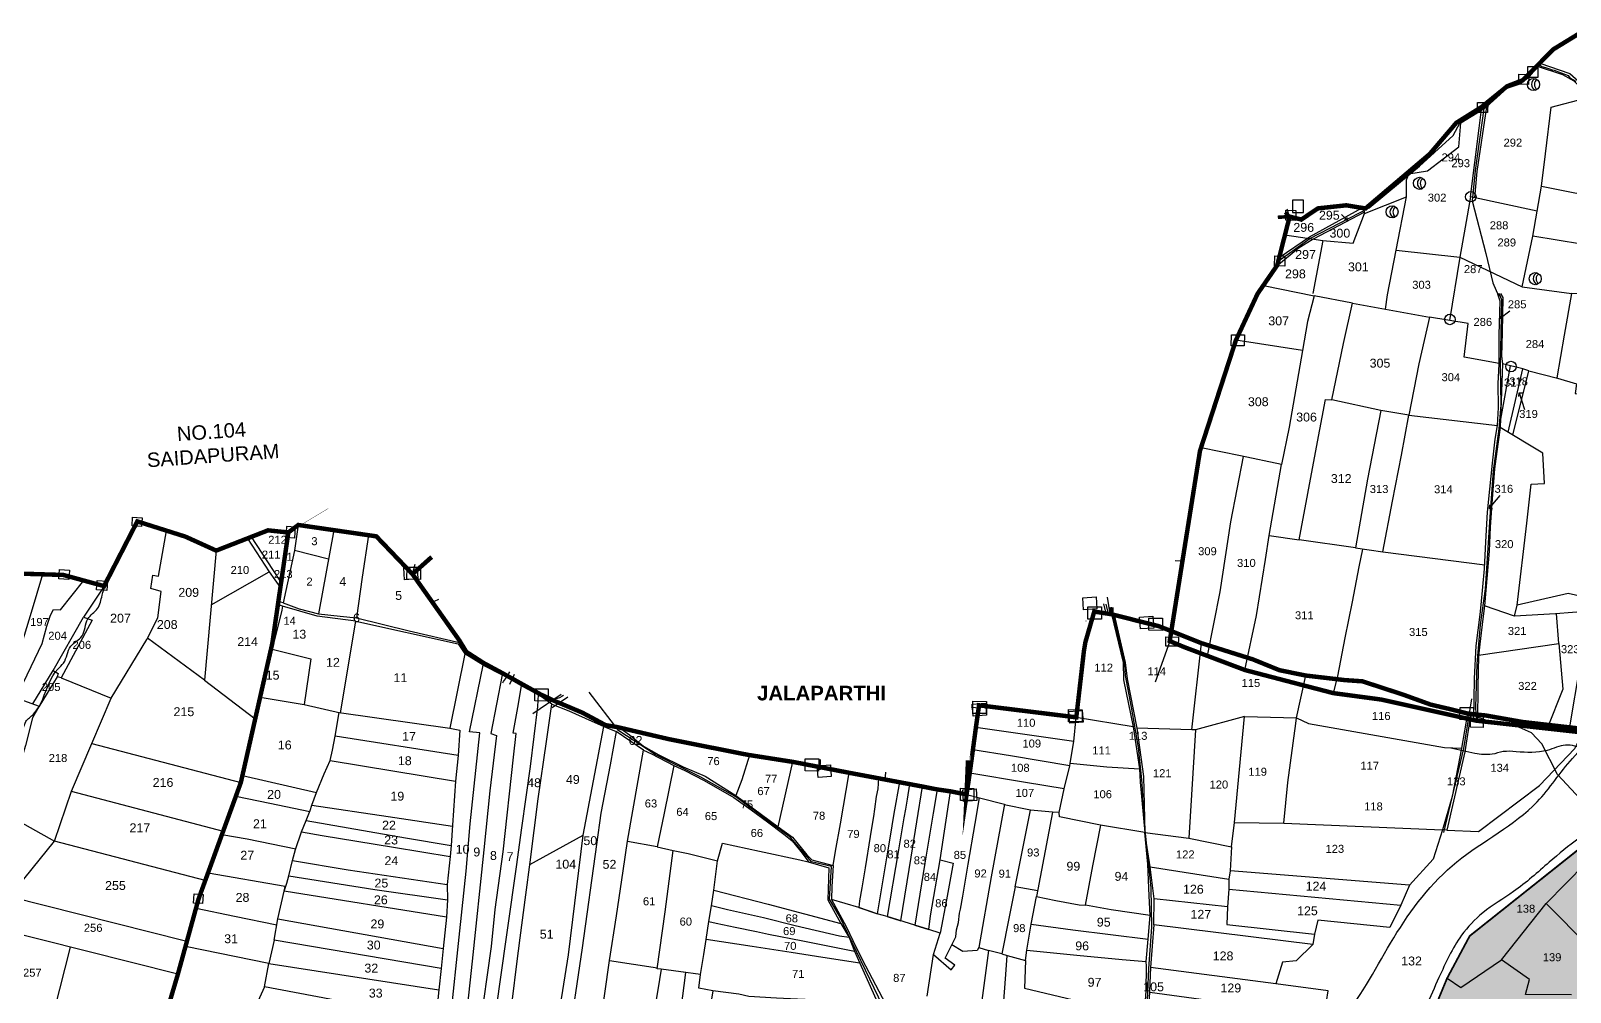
# Model space of a CAD drawing. Header units: inches. Extents: x 200003 to 248779, y 1594258 to 1607376.
# Drawn here: x 205434 to 208898, y 1603327 to 1605490 of the extents above; entities that cross this region are included whole.
import ezdxf
from ezdxf.enums import TextEntityAlignment as Align

# ---------------------------------------------------------------- set-up
doc = ezdxf.new("R2010")
doc.units = ezdxf.units.IN
doc.header["$LTSCALE"] = 15
doc.header["$MEASUREMENT"] = 0
doc.linetypes.add('DASHED2', pattern=[0.375, 0.25, -0.125])
for name, color, linetype in [('BOUNDRY STONES', 240, 'Continuous'), ('PLOTS', 7, 'Continuous'), ('PLOTS NO', 7, 'Continuous'), ('ROADS', 1, 'Continuous'), ('STREAMS', 4, 'Continuous'), ('TEXT', 1, 'Continuous'), ('VILLAGE BOUNDARY STONES', 1, 'Continuous'), ('VILLAGE BOUNDRY', 5, 'Continuous'), ('wells', 7, 'Continuous'), ('WUA-14', 3, 'Continuous')]:
    doc.layers.add(name, color=color, linetype=linetype)
doc.styles.get("Standard").update_dxf_attribs({"font": 'arial.ttf'})

msp = doc.modelspace()

# ---------------------------------------------------------------- hatches: boundary and pattern name
at = {"layer": 'PLOTS NO', "true_color": 0x7aafdf}
h = msp.add_hatch(dxfattribs=at)
h.set_pattern_fill('ANSI31', color=143)
h.set_pattern_definition([(45, (0, 0), (-0.088388347648, 0.088388347648), [])])
h.paths.add_polyline_path([(209615.8, 1602370.2), (209378.2, 1602212.4), (209278.4, 1602227.1), (209201.2, 1602256.4), (209143.4, 1602277.5), (209237.9, 1602403.8), (209086.2, 1602416.3), (208640, 1602455.5), (208384.8, 1602486.2), (208336.8, 1602494.9), (208299.4, 1602461.2), (208287.2, 1602457.7), (208238.6, 1602456.8), (208213.7, 1602493.7), (208215.3, 1602618.1), (208223.7, 1602754.1), (208238.5, 1602969.7), (208273.8, 1602964.9), (208306.7, 1602955.1), (208397.3, 1602989.5), (208495.4, 1603018.8), (208527.1, 1603132.5), (208620.6, 1603358.3), (208671.5, 1603453.5), (208921.9, 1603652.6), (208972.2, 1603695.7), (208976.3, 1603661.7), (209029.6, 1603615.8), (209068.4, 1603640.6), (209094.6, 1603670.6), (209153, 1603753.1), (209221, 1603859), (209323.8, 1604005.8), (209374, 1603996.5), (209444.7, 1603985.2), (209535, 1603967.8), (209780.4, 1603916.1), (210017.5, 1603876.3), (210253.5, 1603839.7), (210228.2, 1603681.3), (210233.6, 1603616.5), (210238.6, 1603552.7), (210190.3, 1603387.9), (210165.5, 1603333.7), (210084.5, 1603164.2), (209965, 1602926.6), (209841.1, 1602687.9), (209758, 1602571.6), (209664.1, 1602443.9), (209638.9, 1602404.7)])

# ---------------------------------------------------------------- linework, layer by layer
at = {"layer": 'BOUNDRY STONES', "color": 1}
for points in [[(208781.7, 1605392.5), (208804.3, 1605392), (208803.8, 1605369.5), (208781.2, 1605370)], [(208689.4, 1605329.4), (208712, 1605328.9), (208711.5, 1605306.4), (208688.9, 1605306.9)], [(208258.1, 1605086.8), (208280.7, 1605086.3), (208280.2, 1605063.7), (208257.6, 1605064.2)], [(208233.2, 1604983.9), (208255.8, 1604983.4), (208255.3, 1604960.9), (208232.7, 1604961.4)], [(208135.3, 1604806.1), (208164.5, 1604806), (208164.3, 1604781.5), (208135.2, 1604781.7)], [(207988.1, 1604126.3), (208016, 1604126.2), (208015.9, 1604105.9), (207988, 1604106)], [(208673.7, 1603948.8), (208701.6, 1603948.6), (208701.5, 1603923), (208673.6, 1603923.2)]]:
    msp.add_lwpolyline(points, close=True, dxfattribs=at)
for points in [[(208266.4, 1605072.3), (208261, 1605088.8)], [(207996.6, 1604117.1), (207963.5, 1604024.8)]]:
    msp.add_lwpolyline(points, dxfattribs=at)
at = {"layer": 'BOUNDRY STONES'}
for points in [[(206273.1, 1604281.6), (206303.1, 1604283.7), (206305, 1604257), (206275, 1604254.9)], [(206273.1, 1604281.6), (206303.1, 1604283.7), (206305, 1604257), (206275, 1604254.9)], [(206280.6, 1604283.7), (206311, 1604283.5), (206310.8, 1604256), (206280.4, 1604256.2)], [(207800.8, 1604214.2), (207830.8, 1604216.3), (207832.7, 1604189.6), (207802.7, 1604187.5)], [(207812.6, 1604194.2), (207843, 1604193.9), (207842.8, 1604166.4), (207812.4, 1604166.6)], [(207928.7, 1604171.1), (207958.7, 1604173.3), (207960.5, 1604146.5), (207930.6, 1604144.4)], [(207928.7, 1604171.1), (207958.7, 1604173.3), (207960.5, 1604146.5), (207930.6, 1604144.4)], [(207949.9, 1604168.9), (207980.3, 1604168.6), (207980.1, 1604141.1), (207949.7, 1604141.3)], [(206568, 1604010), (206598.5, 1604009.7), (206598.3, 1603982.2), (206567.8, 1603982.4)], [(207552.2, 1603975.3), (207582.2, 1603977.4), (207584.1, 1603950.7), (207554.1, 1603948.5)], [(207552.2, 1603975.3), (207582.2, 1603977.4), (207584.1, 1603950.7), (207554.1, 1603948.5)], [(207553.9, 1603981.6), (207584.3, 1603981.3), (207584.1, 1603953.8), (207553.7, 1603954)], [(207769.2, 1603962.8), (207799.6, 1603962.6), (207799.4, 1603935.1), (207769, 1603935.3)], [(207769.6, 1603959), (207799.6, 1603961.2), (207801.5, 1603934.4), (207771.5, 1603932.3)], [(207769.6, 1603959), (207799.6, 1603961.2), (207801.5, 1603934.4), (207771.5, 1603932.3)], [(208649.8, 1603968), (208680.2, 1603967.8), (208680, 1603940.3), (208649.6, 1603940.5)], [(207176.4, 1603852.4), (207206.8, 1603852.1), (207206.6, 1603824.6), (207176.2, 1603824.8)], [(207203.4, 1603836.6), (207233.3, 1603838.7), (207235.2, 1603812), (207205.3, 1603809.8)], [(207203.4, 1603836.6), (207233.3, 1603838.7), (207235.2, 1603812), (207205.3, 1603809.8)], [(207525.8, 1603785.9), (207556.2, 1603785.6), (207556, 1603758.1), (207525.5, 1603758.3)], [(207531, 1603782.6), (207561, 1603784.8), (207562.8, 1603758), (207532.9, 1603755.9)], [(207531, 1603782.6), (207561, 1603784.8), (207562.8, 1603758), (207532.9, 1603755.9)]]:
    msp.add_lwpolyline(points, close=True, dxfattribs=at)
at = {"layer": 'BOUNDRY STONES', "color": 1}
for centre, radius in [((208674, 1605117), 11.8), ((208627, 1604840.9), 11.9), ((208764.4, 1604734.8), 11.9)]:
    msp.add_circle(centre, radius, dxfattribs=at)
at = {"layer": 'PLOTS'}
for points in [[(208534.8, 1605168.9), (208576.2, 1605175.6), (208646.9, 1605229.3), (208651.6, 1605283.3), (208697.8, 1605311.8), (208709.5, 1605319.6), (208756, 1605361.4), (208785, 1605370.7), (208805.7, 1605387.8), (208824.8, 1605409.6)], [(209694.6, 1605304), (209681.6, 1605261.5), (209631, 1605225.1), (209600.7, 1605118.9), (209676.1, 1605085.9), (209646.3, 1605047.9), (209583.4, 1605031.9), (209528, 1605026.8), (209362, 1605038.2), (209308.3, 1605041.9), (209269.2, 1605047.5), (209201.3, 1605068.7), (209171.6, 1605094.8), (209094.5, 1605155.7), (209016, 1605218.4), (208981, 1605229.1), (208947, 1605276), (208927.7, 1605342.1), (208922.8, 1605360.2), (208906.2, 1605377.4), (208880.7, 1605391.1), (208821.9, 1605410.5)], [(208829.2, 1605417.9), (208896.6, 1605394.2), (208928.4, 1605366.3), (208940.6, 1605356.2), (208940.8, 1605323.9), (208957.5, 1605277.9), (208983.1, 1605237.6), (209019.2, 1605225.6), (209096.2, 1605164.8), (209160.8, 1605117.3), (209188.8, 1605091.7), (209238.2, 1605067.1), (209312.9, 1605047.3)], [(208823.4, 1605084.6), (208673.6, 1605116.7), (208692.8, 1605271.2), (208698.7, 1605319.3)], [(208709.5, 1605319.6), (208687.4, 1605173.8), (208682.5, 1605114.8)], [(209514.3, 1605235.5), (209470.7, 1605242.8), (209336, 1605265.3), (209196.5, 1605294.4), (209141.4, 1605304.5), (209109.1, 1605205), (209096.2, 1605164.8), (209094.5, 1605155.7), (209082.1, 1605112.5), (209171.6, 1605094.8), (209157.2, 1605021.9), (209140.3, 1604973.3), (208922.7, 1605010), (208813.9, 1605028.3), (208832.9, 1605140.8), (208841.8, 1605213.7), (208854.6, 1605318.8), (208929, 1605337.7)], [(208486.6, 1604896.5), (208506, 1604996.6), (208529.4, 1605117.1), (208529.4, 1605154.8), (208537.5, 1605175.8)], [(208832.9, 1605140.8), (209142, 1605079.5), (209171.6, 1605094.8)], [(208435, 1605079), (208529.4, 1605117.1)], [(208673.6, 1605116.7), (208661.5, 1605048.5), (208649.4, 1604981), (208626.1, 1604838.5)], [(208434.6, 1605082.4), (208319.1, 1605021.8), (208285.4, 1605000.6), (208236.7, 1604960.2)], [(208242.8, 1604979.9), (208311, 1605027), (208429.6, 1605091.9)], [(208255.9, 1605031.4), (208340.7, 1605018.5), (208409.5, 1605012.8), (208435, 1605079), (208433.7, 1605091.2)], [(208789.6, 1604913.9), (208813.9, 1605028.3)], [(208340.7, 1605018.5), (208318.9, 1604899.1)], [(208506, 1604996.6), (208649.4, 1604981)], [(208649.4, 1604981), (208789.6, 1604913.9), (208900.8, 1604899.5)], [(208207.3, 1604917.6), (208321.8, 1604894.1), (208306.3, 1604836), (208295, 1604770.9), (208145.6, 1604794.4)], [(208220.6, 1604354.9), (208287.6, 1604344.9), (208327, 1604553.2), (208347.3, 1604660.4), (208361.1, 1604660.3), (208387.8, 1604786.6), (208407.9, 1604877.4), (208321.8, 1604894.1)], [(208407.9, 1604877.4), (208482.3, 1604864), (208486.6, 1604896.5)], [(208534.5, 1604625.3), (208734.1, 1604602), (208736.1, 1604642.6), (208735.9, 1604696.8), (208737.6, 1604739.9), (208737.5, 1604806.3), (208740.4, 1604881.9), (208735, 1604897.8)], [(208740.5, 1604899.6), (208745.9, 1604890.5), (208744.3, 1604811.8), (208743.3, 1604758.4), (208745, 1604741), (208742.7, 1604677.9), (208739.8, 1604597.9), (208732.5, 1604543.6), (208727.2, 1604504.5), (208722.2, 1604437.5), (208717.4, 1604373.4), (208715.5, 1604319.1), (208710.3, 1604257.7), (208705, 1604196.1), (208700.8, 1604166.9), (208694.2, 1604110.1), (208691.1, 1604082.8), (208689.5, 1604015.6), (208688.7, 1603937.8)], [(208804.8, 1604725), (208869, 1604708.7), (208911.8, 1604696.1), (208908.9, 1604674.1), (208979.5, 1604669.5), (209008.5, 1604723.8), (209050.6, 1604711.1), (209095.1, 1604723.7), (209117.1, 1604761.7), (209146.2, 1604771.7), (209171, 1604879.6), (208980.7, 1604897.2), (208900.8, 1604899.5), (208884.3, 1604805.3), (208867.5, 1604709.2)], [(208482.3, 1604864), (208581.4, 1604846.1), (208557.1, 1604740.8), (208534.5, 1604625.3), (208471.7, 1604636.2), (208361.1, 1604660.3)], [(208737.6, 1604741.4), (208658.9, 1604756.2), (208668, 1604831.4), (208581.4, 1604846.1)], [(208295, 1604770.9), (208265.5, 1604598.1), (208248, 1604514.3), (208155.6, 1604533.6), (208067, 1604552.1)], [(208762.8, 1604736.7), (208740.5, 1604616.8)], [(208758.1, 1604586.9), (208791.2, 1604730), (208745, 1604741)], [(208768.4, 1604580.7), (208804.8, 1604725), (208791.2, 1604730)], [(208471.7, 1604636.2), (208441.7, 1604481.3), (208414.7, 1604326.6), (208287.6, 1604344.9)], [(208414.7, 1604326.6), (208476.3, 1604317.6), (208498.1, 1604431.6), (208517.8, 1604535.8), (208534.5, 1604625.3)], [(208681.1, 1603939.1), (208682.4, 1604033), (208686.4, 1604106.6), (208694.7, 1604177.1), (208697.3, 1604198.9), (208705, 1604279.9), (208708, 1604340.6), (208711.2, 1604407.1), (208716.5, 1604458.9), (208722.5, 1604517.8), (208729, 1604571.1), (208734.1, 1604602)], [(208772.2, 1604173.1), (208778, 1604197.8), (208799.7, 1604382.1), (208810, 1604470), (208839.8, 1604471.6), (208836.1, 1604539.8), (208739.8, 1604597.9)], [(208161.7, 1604532.3), (208133.1, 1604385.4), (208109.5, 1604228.2), (208081.1, 1604084)], [(208165.9, 1604051.9), (208191.8, 1604174.3), (208211.9, 1604300.6), (208220.6, 1604354.9), (208248, 1604514.3)], [(206035.9, 1604378.4), (206027.2, 1604320.7), (206001.8, 1604203.1), (205991.2, 1604206.4)], [(205264.4, 1603012.7), (205246, 1603046.9), (205249.9, 1603163.8), (205300.4, 1603289.5), (205316.7, 1603362.1), (205350.4, 1603472.2), (205387.3, 1603542.5), (205487.5, 1603666.7), (205525.4, 1603779.2), (205571.4, 1603886.8), (205615, 1603988.9), (205695.4, 1604121), (205719.7, 1604169.5), (205727.2, 1604228.6), (205704.4, 1604235.2), (205708.8, 1604265.3), (205721.8, 1604263.4), (205739.8, 1604365.5)], [(205921.6, 1604348.2), (205970.5, 1604273)], [(205997.4, 1604249.3), (205978.7, 1604278.3), (205930.9, 1604351.8)], [(206116, 1604366.7), (206081.6, 1604178.5)], [(206193.8, 1604355.4), (206179.8, 1604260.6), (206166.9, 1604169.2)], [(205851.3, 1604320.7), (205824.7, 1604029.2), (205696.9, 1604124)], [(206104, 1604301.1), (206027.2, 1604320.7)], [(208430.1, 1604324.3), (208422.3, 1604284.4), (208406.8, 1604205.3), (208390.9, 1604124.3), (208374, 1604038.3), (208364, 1604000.1)], [(208476.3, 1604317.6), (208705.4, 1604288.7)], [(205362.1, 1603965.1), (205391.2, 1604037), (205436.1, 1604182.5), (205461.3, 1604267.3)], [(205840.2, 1604198.9), (205970.5, 1604273), (205995.6, 1604236.8)], [(208008.5, 1604298.3), (208025.4, 1604297.9)], [(208008.5, 1604298.3), (208025.4, 1604297.9)], [(205307.4, 1603428.6), (205298.1, 1603519.4), (205283.6, 1603564.7), (205247, 1603578.9), (205276, 1603635.4), (205317.4, 1603715), (205345.2, 1603780.7), (205369.5, 1603836.5), (205376.8, 1603857.3), (205380.4, 1603890.3), (205387.4, 1603947), (205390.5, 1603959.7), (205401.4, 1603989.5), (205459.5, 1604111.5), (205470.4, 1604150.3), (205478.5, 1604175.3), (205485.3, 1604188.1), (205501.3, 1604187.6), (205553.2, 1604253.3)], [(205599, 1604240.8), (205553.1, 1604170.7), (205572.2, 1604163.8), (205502.3, 1604034.7), (205493.2, 1604036.5), (205452.6, 1603969.2), (205437.9, 1603944.7), (205422.5, 1603882.4), (205404.8, 1603825.1), (205384, 1603766.9), (205366.3, 1603734.9), (205487.5, 1603666.7)], [(206000.6, 1604195.9), (205999, 1604186.3), (205977, 1604098.9), (206064, 1604077.5), (206049.2, 1603974.7), (206130.9, 1603956), (206165.5, 1604161.9), (206395.6, 1604111.2), (206410.6, 1604088.1), (206376.7, 1603921), (206399.3, 1603916.4), (206395.9, 1603859.3), (206119.3, 1603902.8), (206127.8, 1603956.7), (206376.7, 1603921)], [(206165.5, 1604161.9), (206078.4, 1604173.2), (206000.6, 1604195.9), (205990.2, 1604199.3)], [(206001.8, 1604203.1), (206038.1, 1604190), (206081.6, 1604178.5), (206130.2, 1604172.8), (206166.9, 1604169.2), (206285.6, 1604140.2), (206401.4, 1604113.5)], [(206351.3, 1604210.8), (206341.4, 1604206.4)], [(206351.3, 1604210.8), (206341.4, 1604206.4)], [(207853.6, 1604179.4), (207848.3, 1604201.1)], [(207853.6, 1604179.4), (207848.3, 1604201.1)], [(207855.5, 1604216), (207861.7, 1604178.1)], [(207855.5, 1604216), (207861.7, 1604178.1)], [(208895, 1603914.9), (208921.5, 1604071.1), (208940.7, 1604184.5), (208864.3, 1604178.6), (208772.2, 1604173.1), (208705, 1604196.1)], [(208962.5, 1603927.4), (208994.5, 1604062.4), (208968.6, 1604206.6), (208893.2, 1604224.4), (208778, 1604197.8)], [(205484.8, 1604051.1), (205553.1, 1604170.7)], [(207807.7, 1604162.6), (207808.3, 1604162.5)], [(207807.7, 1604162.6), (207808.3, 1604162.5)], [(207865.7, 1604177.5), (207892.2, 1604068.7), (207892.4, 1604029.6), (207914, 1603924.5), (207928.3, 1603829.6)], [(207871.6, 1604175.9), (207896.3, 1604069.2), (207901, 1604032.2), (207922.8, 1603921.3), (207937.8, 1603812.4), (207940.3, 1603686.5), (208039.9, 1603673.6), (208135.4, 1603654.3), (208142.6, 1603708.8), (208164.6, 1603947.4), (208054.9, 1603917.4), (208046.4, 1603917.4), (208068, 1604112.4)], [(208872.3, 1604111.6), (208867.1, 1604178.8)], [(205977, 1604098.9), (205974.6, 1604099.4)], [(208691.4, 1604085.7), (208872.3, 1604111.6), (208881.1, 1604008.8), (208845.8, 1603920.4)], [(206377.6, 1603258.4), (206399.7, 1603465.4), (206414, 1603599.4), (206422.5, 1603705.8), (206444.1, 1603910.4), (206421.5, 1603912.8), (206452.3, 1604062.9), (206410.6, 1604088.1)], [(206452.3, 1604062.9), (206494.5, 1604041.2), (206469.1, 1603909), (206481.6, 1603904.5), (206467.3, 1603780), (206453.8, 1603647), (206427, 1603396.6), (206411.5, 1603250.8), (206435.6, 1603243.2), (206444.4, 1603243.7), (206470.6, 1603429.5), (206479.2, 1603513.3), (206497.1, 1603642.6), (206520.5, 1603855.7), (206526.2, 1603909.3), (206519.7, 1603910), (206529.7, 1603967.4), (206538.3, 1604016.4), (206494.5, 1604041.2)], [(205438.8, 1603975.7), (205484.8, 1604051.1), (205495.4, 1604044.5), (205493.2, 1604036.5)], [(205502.3, 1604034.7), (205615, 1603988.9)], [(205824.7, 1604029.2), (205939.2, 1603942.5)], [(206512.2, 1604020.4), (206522.3, 1604042.7)], [(206512.2, 1604020.4), (206522.3, 1604042.7)], [(208253.1, 1603707.6), (208262, 1603799.1), (208280.6, 1603931.9), (208281.8, 1603944.2), (208303.1, 1604039.5)], [(205401.4, 1603989.5), (205453.3, 1603970.4)], [(205950.2, 1603991.1), (206049.2, 1603974.7)], [(206538.3, 1604016.4), (206575.8, 1603996.9), (206573.8, 1603970), (206565.6, 1603902.1), (206557.6, 1603834.6), (206538.1, 1603696.5), (206526.4, 1603609.2), (206488.3, 1603340.1), (206473.6, 1603236.9), (206487.9, 1603234.9), (206507.9, 1603232.1), (206527.7, 1603390.7), (206535.1, 1603449.7), (206547.7, 1603546.2), (206557.3, 1603619.9), (206575.9, 1603762.3), (206594.3, 1603891), (206606.4, 1603975.3), (206575.8, 1603996.9)], [(206607.5, 1603967.6), (206642.5, 1603991.8)], [(206607.5, 1603967.6), (206642.5, 1603991.8)], [(206606.4, 1603975.3), (206644.9, 1603960.2), (206696.3, 1603937), (206723.3, 1603924.7), (206751, 1603914), (206737.4, 1603838.3), (206716.6, 1603730.1), (206706.7, 1603659.3), (206674.6, 1603427.2), (206642.7, 1603209.5), (206613.3, 1603217.6), (206626, 1603298.1), (206643.9, 1603411), (206677.1, 1603680.1), (206723.3, 1603924.7)], [(207549.8, 1603969.1), (207569.3, 1603966.5)], [(207549.8, 1603969.1), (207569.3, 1603966.5)], [(208666.8, 1603954), (208653.2, 1603875.9), (208632.4, 1603767.4), (208610.4, 1603692.6), (208589.4, 1603626.3), (208535.7, 1603567.6), (208516.3, 1603522.9), (208491.5, 1603472.8), (208329.9, 1603488.9), (208322.3, 1603457.3), (208318.7, 1603434.3), (207960.8, 1603478.5), (207953.3, 1603382.4), (207947.5, 1603241), (207958.4, 1603131)], [(208666.8, 1603954), (208666.8, 1603954), (208673.2, 1603950.6), (208660.6, 1603868), (208620.2, 1603691.4), (208610.4, 1603692.6)], [(206751.9, 1603923.9), (206762.1, 1603919.3), (206781, 1603905.8), (206812.8, 1603880.4), (206847.2, 1603860.8), (206902.2, 1603834.1), (206951.5, 1603812.9), (207020.5, 1603769.5), (207115.4, 1603699.4), (207149, 1603845.2)], [(207772.6, 1603842.2), (207780.6, 1603891.1), (207560.5, 1603922.8)], [(207780.6, 1603891.1), (207786.4, 1603945.5)], [(207914, 1603924.5), (207786.4, 1603945.5)], [(208046.4, 1603917.4), (207922.8, 1603921.3)], [(208164.6, 1603947.4), (208281.8, 1603944.2), (208308.9, 1603932), (208614.9, 1603877.5), (208653.2, 1603875.9)], [(208620.2, 1603691.4), (208691, 1603688.5), (208828.9, 1603792.1), (208908, 1603875.2), (208929.7, 1603919.1)], [(205571.4, 1603886.8), (205906.7, 1603798.7)], [(205990, 1603492), (206004.4, 1603554.1), (206010.4, 1603572.7), (206014.6, 1603588.5), (206023.2, 1603623.7), (206029.5, 1603648), (206043.3, 1603687.6), (206053.8, 1603713.1), (206062.4, 1603735.8), (206066.3, 1603748.1), (206077.2, 1603776.3), (206094.4, 1603818.1), (206107.7, 1603848.5), (206112.7, 1603871.5), (206119.3, 1603902.8)], [(206707.9, 1603198.4), (206725.6, 1603323.9), (206736, 1603398.5), (206751.9, 1603499.1), (206766.6, 1603599.8), (206776.8, 1603666.8), (206812.6, 1603871.4), (206751, 1603914)], [(208054.9, 1603917.4), (208039.9, 1603673.6)], [(206395.9, 1603859.3), (206389.4, 1603801.8), (206382.7, 1603702.5), (206379.6, 1603657), (206378, 1603632.7), (206371.2, 1603569.6), (206371.5, 1603534.7), (206369.1, 1603496.2), (206361.8, 1603425.4), (206357.1, 1603380.1), (206352.1, 1603332.1), (206345.3, 1603266.4), (205960.1, 1603339.4), (205970, 1603391.7), (206352.1, 1603332.1)], [(206812.6, 1603871.4), (206830.6, 1603863.7), (206880.9, 1603836.8), (206859.1, 1603729.8), (206843.3, 1603654.1), (206879.6, 1603645.9), (206913.3, 1603639.4), (206979, 1603622.6), (206990.7, 1603662.4), (207073.3, 1603644), (207164.7, 1603624.5), (207183.5, 1603620.2), (207229.9, 1603606.5), (207227.7, 1603535), (207256.7, 1603481.9), (207275.1, 1603450.2), (207287.6, 1603419.7), (207299.1, 1603392.5), (207345.6, 1603289.1)], [(207050.8, 1603860.6), (207033.6, 1603804.7), (207020.5, 1603769.5)], [(207210.3, 1603850.4), (207209.6, 1603827.7)], [(207210.3, 1603850.4), (207209.6, 1603827.7)], [(207759.3, 1603784.5), (207771.6, 1603836.7), (207638.3, 1603858.8), (207553.8, 1603872.6)], [(205910.4, 1603814.9), (206077.2, 1603776.3)], [(206107.7, 1603848.5), (206389.4, 1603801.8)], [(206880.9, 1603836.8), (206905.4, 1603825.8), (206949, 1603803.3), (207015.7, 1603764.9), (207055.1, 1603737.6), (207092, 1603710.4), (207128.6, 1603682.4), (207147.3, 1603667.5), (207166.7, 1603643.7), (207184.5, 1603619.9)], [(207239.3, 1603612.1), (207244.4, 1603644.4), (207255.6, 1603705.6), (207275.5, 1603820.7)], [(207357.5, 1603821.9), (207355.5, 1603802)], [(207357.5, 1603821.9), (207355.5, 1603802)], [(207748.1, 1603731.2), (207759.3, 1603784.5), (207672, 1603798.9), (207546.7, 1603820)], [(207771.6, 1603836.7), (207772.6, 1603842.2), (207854.8, 1603834.3), (207928.3, 1603829.6), (207930.1, 1603799.5), (207940.3, 1603686.5)], [(209032.9, 1603841.3), (208972.2, 1603695.7), (208921.9, 1603652.6), (208671.5, 1603453.5), (208620.6, 1603358.3), (208651.3, 1603337.6), (208743.4, 1603399.5), (208843.7, 1603526.3), (208976.3, 1603661.7), (208972.2, 1603695.7)], [(207341.7, 1603808.3), (207339.8, 1603784.9), (207336.5, 1603767.3), (207332.5, 1603738.8), (207330.2, 1603722.6), (207326.3, 1603700.4), (207322.6, 1603677), (207311.4, 1603607.1), (207304.2, 1603562.1), (207298.6, 1603532.7), (207296.8, 1603517.5), (207339, 1603503.5), (207348.8, 1603561.7), (207361.7, 1603638.7), (207367.5, 1603673.7), (207376.7, 1603729.3), (207389.1, 1603799.4)], [(207411.1, 1603795.3), (207406, 1603761.1), (207401.9, 1603739.1), (207398.2, 1603719.7), (207385.6, 1603642.6), (207360.6, 1603497), (207391.7, 1603487.6), (207415, 1603630.5), (207440.2, 1603789.8)], [(207473.3, 1603783.3), (207464.1, 1603729.6), (207445.4, 1603617.4), (207422.9, 1603478.1), (207454.7, 1603468), (207458.2, 1603499.2), (207480.2, 1603624.7), (207503.6, 1603778.9)], [(205525.3, 1603779), (205867.1, 1603689.6)], [(205895.7, 1603768.4), (205972.3, 1603752.4), (206061.7, 1603733.8)], [(206066.3, 1603748.1), (206238.1, 1603722.4), (206382.6, 1603700.8)], [(207503.6, 1603778.9), (207539.5, 1603771.7), (207568.8, 1603764.2), (207624.5, 1603749.8), (207595, 1603586.6), (207567.3, 1603427.8), (207563, 1603420.9), (207530.9, 1603418.3), (207506.5, 1603433.7), (207515.5, 1603451.8), (207517.2, 1603467.7), (207521.1, 1603483.8), (207523.4, 1603504.6), (207526.1, 1603513.9), (207530.8, 1603543.4), (207542.8, 1603615.2), (207559.2, 1603706.8), (207568.8, 1603764.2)], [(207699.5, 1603555), (207649.1, 1603563.9), (207683.5, 1603736.6), (207624.3, 1603748.4)], [(206053.8, 1603713.1), (206195.1, 1603688.8), (206277.2, 1603674.6), (206379.6, 1603656.9)], [(207732.8, 1603732.3), (207683.5, 1603736.6)], [(207939.9, 1603277.6), (207943.6, 1603329.3), (207944.6, 1603385.2), (207943.7, 1603395.7), (207948.2, 1603446), (207952.4, 1603499.3), (207950.4, 1603543.6), (207947.2, 1603614.9), (207940.3, 1603686.5), (207840.9, 1603702.6), (207748.6, 1603721.8), (207748.1, 1603731.2), (207732.8, 1603732.3), (207697, 1603542), (207740.5, 1603533.1), (207792.7, 1603523.6), (207807.1, 1603522.6), (207823.3, 1603611.4), (207841.7, 1603702.5)], [(205864.3, 1603681.8), (205920.9, 1603671.8), (206030.1, 1603649.5)], [(206043.3, 1603687.6), (206089.5, 1603679.9), (206167.5, 1603666.8), (206250.5, 1603653), (206378, 1603632.7)], [(206556.7, 1603614.7), (206677.1, 1603680.1)], [(207115.4, 1603699.4), (207148.1, 1603676), (207179.9, 1603636.3), (207191.1, 1603624.6), (207213.8, 1603618.7), (207239.3, 1603612.1), (207236.6, 1603565.1), (207235.3, 1603535.8), (207268.6, 1603474.7), (207290.8, 1603427.5), (207312.3, 1603386.2), (207356.9, 1603301)], [(207960.8, 1603478.5), (207961.5, 1603536.9), (207952.3, 1603609.3), (207940.3, 1603686.5)], [(208142.6, 1603708.8), (208253.1, 1603707.6), (208610.4, 1603692.6)], [(205826.8, 1603578.4), (205487.5, 1603666.7)], [(206843.3, 1603654.1), (206776.6, 1603665.8)], [(207193.7, 1603153.1), (207205.4, 1603247.1), (207211.7, 1603309.4), (207159.1, 1603311.5), (207111.6, 1603313.4), (207049.8, 1603317.5), (207026.9, 1603322.2), (206968.6, 1603330.3), (206937.3, 1603336), (206940.8, 1603366.5), (206852.7, 1603378.7), (206843.7, 1603379.9), (206861.4, 1603507.5), (206879.6, 1603645.9)], [(208135.4, 1603654.3), (208132.6, 1603600.4), (208129.6, 1603581.5), (208129.4, 1603559), (208126.9, 1603519.4), (208125.2, 1603479.3), (208322.3, 1603457.3)], [(206023.2, 1603623.7), (206148.2, 1603602.6), (206371.2, 1603569.6)], [(206940.8, 1603366.5), (206948.4, 1603411.5), (206954, 1603445.8), (206959.3, 1603485.8), (206965.6, 1603521.5), (206971.1, 1603556.3), (206979, 1603622.6)], [(207480.2, 1603624.7), (207509.1, 1603617.1), (207494.2, 1603535.2), (207480.4, 1603459.9)], [(207952.3, 1603609.3), (208129.6, 1603581.5)], [(209029.6, 1603615.8), (208991.7, 1603501.6), (208939.4, 1603429.8), (208843.7, 1603526.3)], [(206369.1, 1603496.2), (206004.4, 1603554.1), (206006.7, 1603564.6), (205832.9, 1603595.2)], [(206014.6, 1603588.5), (206208, 1603557.8), (206371.5, 1603534.7)], [(208535.7, 1603567.6), (208132.6, 1603600.4)], [(205387.3, 1603542.5), (205782.4, 1603442.5)], [(206971.1, 1603556.3), (207093.2, 1603525.3), (207256.7, 1603481.9)], [(207649.1, 1603563.9), (207635.2, 1603496.7), (207618.5, 1603413), (207588.9, 1603420.7)], [(207672, 1603398.6), (207675.3, 1603421.9), (207685, 1603480.3), (207697, 1603542)], [(208129.4, 1603559), (208516.3, 1603522.9)], [(205805.9, 1603516.2), (205892.8, 1603498.1), (205987.7, 1603478.4)], [(207275.1, 1603450.2), (207253.6, 1603453), (207154, 1603476.3), (207082.6, 1603494.4), (207001.8, 1603512.6), (206965.6, 1603521.5)], [(207450.7, 1603318.1), (207465, 1603411.5), (207480.4, 1603459.9), (207454.7, 1603468), (207422.9, 1603478.1), (207360.6, 1603497), (207338.3, 1603503.7), (207296.8, 1603517.5), (207235.3, 1603535.8)], [(207952.4, 1603499.3), (207864.9, 1603512.5), (207807.1, 1603522.6)], [(208126.9, 1603519.4), (207961.5, 1603536.9)], [(205765, 1603367.4), (205350.4, 1603472.2)], [(206357.1, 1603380.1), (205981.8, 1603443.8), (205990, 1603492), (206361.8, 1603425.4)], [(206959.3, 1603485.8), (206976.1, 1603482.5), (207019, 1603473.5), (207066.7, 1603463.5), (207094.1, 1603457.8), (207171, 1603442.9), (207287.6, 1603419.7)], [(207685, 1603480.3), (207778.7, 1603467.2), (207948.2, 1603446)], [(205981.8, 1603443.8), (205970, 1603391.7), (205782.1, 1603429.8)], [(207299.1, 1603392.5), (207216.3, 1603405.4), (207144.6, 1603416.5), (207056.8, 1603430.1), (206954, 1603445.8)], [(207465, 1603411.5), (207505.1, 1603377), (207513.3, 1603387.6), (207491.7, 1603403.4), (207506.5, 1603433.7)], [(208318.7, 1603434.3), (208281, 1603397.6), (208250.7, 1603394.9), (208235.7, 1603345.9), (207953.3, 1603382.4)], [(205464.6, 1603195.3), (205523.5, 1603428.4)], [(206736, 1603398.5), (206844, 1603381.8)], [(207567.3, 1603427.8), (207588.9, 1603420.7), (207574.1, 1603308.1)], [(207618.5, 1603413), (207630.8, 1603409.2)], [(207621.6, 1603287.6), (207627.6, 1603366.8), (207630.8, 1603409.2), (207672, 1603398.6), (207669.9, 1603335.7), (207795.7, 1603305.7)], [(207675.3, 1603421.9), (207787.5, 1603410), (207889.9, 1603400.7), (207943.7, 1603395.7)], [(208900.6, 1603321.1), (208796.8, 1603321.9), (208805.7, 1603355.2), (208743.4, 1603399.5)], [(206968.6, 1603330.3), (206951.8, 1603228.3), (206944.6, 1603179.6), (206881.1, 1603172.2), (206888.3, 1603222.6), (206897.1, 1603289.9), (206907.7, 1603371.1), (206852.7, 1603378.7), (206848.5, 1603355.5), (206839.5, 1603300.8), (206820.4, 1603181)], [(205960.1, 1603339.4), (205931, 1603274.9)], [(207951.6, 1603327), (208237.8, 1603288.1), (208244.2, 1603287.2), (208241.6, 1603257), (208293.6, 1603256.9), (208300, 1603284.6), (208345.3, 1603282), (208353, 1603330.4), (208235.7, 1603345.9)]]:
    msp.add_lwpolyline(points, dxfattribs=at)
at = {"layer": 'PLOTS NO'}
for points in [[(208396.2, 1605063.5), (208383.2, 1605076.7)], [(208390.1, 1605066.8), (208396.2, 1605063.5), (208395.7, 1605070.4)], [(208740.1, 1604844.1), (208762, 1604860.6)], [(208742.9, 1604850.3), (208740.1, 1604844.1), (208744, 1604844.9)], [(208782.2, 1604667.1), (208782.8, 1604676), (208790, 1604675.5)], [(208782.8, 1604676), (208795, 1604638.1)], [(208715.1, 1604415.7), (208740.2, 1604444.5)], [(208716.3, 1604423.4), (208715.1, 1604415.7), (208722.7, 1604415.7)]]:
    msp.add_lwpolyline(points, dxfattribs=at)
at = {"layer": 'ROADS', "color": 1}
for points in [[(208240.7, 1604971.8), (208311.7, 1605022.9), (208445.5, 1605091.8), (208516, 1605150.3), (208558.8, 1605185.8), (208634.3, 1605255.1), (208650.2, 1605284.4), (208707.5, 1605321.9), (208743.1, 1605353), (208757.1, 1605365.2), (208785.7, 1605374.4), (208793.4, 1605379), (208817.3, 1605402.7), (208829.1, 1605413.6), (208830.5, 1605417.4)], [(208703.6, 1605315.7), (208684, 1605176.1), (208677.2, 1605108), (208708, 1604989.6), (208723.8, 1604923.1), (208736.2, 1604894)], [(208737.3, 1604900), (208742.8, 1604885.8), (208741.4, 1604811.6), (208739.9, 1604736), (208741.7, 1604648.9), (208737.1, 1604594.7), (208724.1, 1604500.2), (208717, 1604396.5), (208711.4, 1604314.9), (208706, 1604234.9), (208695.3, 1604153.7), (208687.3, 1604065.6), (208684.8, 1603968.3), (208685.8, 1603938.1)]]:
    msp.add_lwpolyline(points, dxfattribs=at)
at = {"layer": 'ROADS'}
for points in [[(207853.1, 1604200.2), (207857.8, 1604178.7)], [(207853.1, 1604200.2), (207857.8, 1604178.7)], [(207864.7, 1604193.2), (207877.7, 1604137.7), (207895, 1604063.5), (207896.6, 1604039.5), (207910.1, 1603968.3), (207925.8, 1603878), (207933.6, 1603797.6), (207937.8, 1603721.1), (207954.4, 1603561.6), (207955.8, 1603473.6), (207949, 1603380), (207944.8, 1603290.3), (207944.6, 1603219.3), (207953.2, 1603134.4), (207951.6, 1603104)], [(206563.8, 1603954.5), (206627.7, 1603997.4)], [(206563.8, 1603954.5), (206627.7, 1603997.4)], [(207499.2, 1603070.8), (207462.8, 1603119.8), (207386.2, 1603245.3), (207359, 1603280), (207351, 1603295.7), (207252.7, 1603499.7), (207230.8, 1603536.7), (207236, 1603609.6), (207190.8, 1603620.2), (207143.4, 1603674.8), (207094.6, 1603711.2), (207020.6, 1603766.6), (206941.3, 1603811.1), (206838.7, 1603861.9), (206756.8, 1603915.1), (206690.3, 1604002.2)], [(208613.6, 1603686), (208658.2, 1603875.3), (208676.2, 1603987.4)], [(209814.8, 1602649.2), (209730.9, 1602690.2), (209631.6, 1602776.7), (209539.9, 1602869), (209448.6, 1602995.7), (209359.8, 1603106.1), (209308.2, 1603193.7), (209254.2, 1603242.3), (209184.8, 1603339.7), (209135.2, 1603425), (209128.5, 1603449.8), (209055.8, 1603572.7), (209052.5, 1603596.1), (209019.8, 1603630), (208970, 1603703.7), (208951.7, 1603728.5), (208869.2, 1603817.2), (208833.9, 1603886.1), (208810.7, 1603910.6), (208763.3, 1603931.3), (208717.6, 1603935.5), (208667.6, 1603954)]]:
    msp.add_lwpolyline(points, dxfattribs=at)
at = {"layer": 'STREAMS', "color": 4}
msp.add_lwpolyline([(208826.5, 1605415.1), (208833.9, 1605410.1), (208842.2, 1605407.9), (208851.1, 1605405), (208857.1, 1605402.5), (208861.8, 1605402), (208877.6, 1605396), (208893, 1605390.1), (208896.7, 1605384.6), (208910.3, 1605377.2)], dxfattribs=at)
at = {"layer": 'STREAMS'}
for points in [[(205496.1, 1602391.8), (205468.9, 1602385.7), (205436.4, 1602366.4), (205405.4, 1602362.1), (205379.9, 1602347.5), (205330.7, 1602330.6), (205304.3, 1602304.9), (205268.4, 1602283.7), (205235.2, 1602244.4), (205224.9, 1602233.4), (205202, 1602220.8), (205187, 1602197), (205175.2, 1602185.7), (205067.4, 1602182.9), (204893.4, 1602230.8), (204872.7, 1602252.3), (204863.3, 1602284.8), (204854.8, 1602308), (204851.7, 1602319.6), (204831.7, 1602400.6), (204830.4, 1602415), (204824.9, 1602430.5), (204824.5, 1602452.4), (204818.8, 1602468.1), (204813.1, 1602500.4), (204805, 1602506.3), (204762.4, 1602523), (204751.7, 1602529.3), (204712.4, 1602553.9), (204690.9, 1602579.2), (204679.1, 1602587.1), (204671.5, 1602590.2), (204673.3, 1602641.6), (204680.7, 1602668.6), (204696.6, 1602693.7), (204703.3, 1602709.2), (204712.6, 1602724.2), (204719.3, 1602747.8), (204725.7, 1602765.1), (204734, 1602833.7), (204727.5, 1602894.7), (204724.8, 1602908.7), (204742.6, 1602926.1), (204763.5, 1602947.9), (204760.9, 1602974.7), (204776.8, 1602988.4), (204798.1, 1603024.7), (204827.1, 1603051.3), (204834, 1603070.7), (204855.4, 1603131.8), (204882.6, 1603182.1), (204923.6, 1603242.8), (204930.1, 1603255.8), (204976.9, 1603299.4), (205010.6, 1603306.8), (205052.6, 1603305.4), (205087, 1603301.9), (205145.2, 1603314), (205168.8, 1603330.4), (205206.8, 1603362.3), (205222.2, 1603380.8), (205232.8, 1603427), (205244.1, 1603447.6), (205252.7, 1603470), (205262.4, 1603479.4), (205266.3, 1603498), (205281.7, 1603546.4), (205310.9, 1603576.5), (205335.7, 1603625.3), (205344.3, 1603653.8), (205365, 1603686.4), (205376.7, 1603719.3), (205391.1, 1603743.9), (205394.9, 1603763.1), (205408.9, 1603806.1), (205407.7, 1603822.3), (205414.8, 1603839), (205409.5, 1603876), (205406.6, 1603893.6), (205412.4, 1603905.9), (205423.1, 1603935.9), (205440, 1603952.8), (205460.9, 1603986.4), (205495.3, 1604054.1), (205507.8, 1604067.7), (205524.3, 1604105.4), (205549.5, 1604128.8), (205562.6, 1604167.2), (205584.1, 1604190.2), (205594.7, 1604220.1), (205614.3, 1604270.7)], [(209062.2, 1604022.3), (209053.3, 1603971.2), (209042, 1603933.9), (209028, 1603907.9), (209017.4, 1603829.9), (208982.8, 1603787.1), (208963.8, 1603714.4), (208917.8, 1603673.4), (208850.6, 1603619.5), (208770.1, 1603553.4), (208701.2, 1603505.6), (208653.3, 1603455), (208602.4, 1603359.9), (208573.7, 1603293.4), (208537.8, 1603197), (208515.5, 1603147.1), (208488.6, 1603078.8), (208454.1, 1603051), (208378.3, 1603021.7), (208313.1, 1603002), (208233, 1602992.1), (208148.5, 1602967.2), (208079.1, 1602937.4), (207983.1, 1602919.7), (207854.5, 1602882), (207797.1, 1602845.6), (207791.1, 1602749.9), (207818.4, 1602635.9), (207834.7, 1602582.2), (207810.5, 1602523.5), (207770.6, 1602474.6), (207736.3, 1602469.6), (207690.9, 1602509.5), (207593.1, 1602510), (207528.9, 1602508.7), (207470.7, 1602487.2), (207411.5, 1602326.9), (207374, 1602251.7), (207331.3, 1602185.2), (207301.5, 1602087.1), (207293.9, 1602009), (207299.8, 1601968.5), (207302.8, 1601900.3), (207278.2, 1601791.6), (207301.2, 1601697.4), (207324.5, 1601641), (207377.6, 1601555.8), (207414, 1601495), (207436.5, 1601445.6), (207466.9, 1601401.4), (207485.1, 1601354.8), (207507.6, 1601310.7), (207518.8, 1601273.3), (207546.7, 1601239.7)], [(208929.2, 1603873.9), (208887.3, 1603883), (208846.1, 1603871.1), (208776, 1603868.1), (208747.1, 1603868.3), (208721.7, 1603862.4), (208683.2, 1603864.4), (208629, 1603876.2)]]:
    msp.add_spline(points, degree=3, dxfattribs=at)
msp.add_open_spline([(206495.9, 1604023.5), (206501.5, 1604031.3), (206507, 1604039.1), (206511.7, 1604047.6)], degree=3, dxfattribs=at)
msp.add_open_spline([(206495.9, 1604023.5), (206501.5, 1604031.3), (206507, 1604039.1), (206511.7, 1604047.6)], degree=3, dxfattribs=at)
for points, knots in [([(205448.3, 1602190.7), (205452, 1602194.7), (205463.5, 1602208.7), (205452.3, 1602246.7), (205484.8, 1602301.1), (205559.4, 1602300.7), (205635.9, 1602290.3), (205719.5, 1602311.3), (205783.6, 1602362.8), (205859.3, 1602377), (205920.8, 1602408.3), (205960.5, 1602478.8), (205994.3, 1602538), (206045, 1602604), (206131.8, 1602631.7), (206231.3, 1602654.2), (206360.3, 1602676.2), (206489, 1602698), (206607.4, 1602760.5), (206696.7, 1602857), (206787, 1602961.7), (206881.4, 1603070.9), (206985, 1603112.1), (207089.3, 1603132.2), (207213.9, 1603072), (207361.9, 1603067.5), (207523.4, 1603084.4), (207656.3, 1603085.5), (207769.1, 1603034.8), (207854.5, 1603086.1), (207959.6, 1603064.8), (208082.6, 1603067.7), (208222.4, 1603054), (208288.7, 1603180.3), (208409.6, 1603276.8), (208495.8, 1603455.5), (208631.1, 1603634.2), (208811.6, 1603720.9), (208886.6, 1603841), (208959, 1603908.3), (208965.7, 1603963.6), (208969.6, 1603995.2)], [333.129554, 333.129554, 333.129554, 333.129554, 372.453809, 467.507148, 599.405292, 786.988788, 975.952713, 1197.515019, 1412.322574, 1583.136287, 1775.938496, 1908.109445, 2183.816929, 2299.158117, 2525.395719, 2841.553805, 3082.627636, 3513.692639, 3824.00079, 4073.876203, 4501.317875, 4880.693028, 5138.763324, 5333.031684, 5664.060904, 6140.364686, 6437.295503, 6893.146747, 7151.617956, 7284.482061, 7604.742426, 7909.640969, 8261.361908, 8524.583984, 8893.318894, 9433.773009, 9995.419481, 10564.191408, 10882.403732, 11056.520592, 11288.298818, 11288.298818, 11288.298818, 11288.298818]), ([(206632.7, 1603995.5), (206631.5, 1603994.3), (206624.6, 1603988.4), (206609.1, 1603986.1), (206596.3, 1603985.8), (206591, 1603985.7)], [2001.974573, 2001.974573, 2001.974573, 2001.974573, 2006.97262, 2029.482994, 2045.678001, 2045.678001, 2045.678001, 2045.678001]), ([(206632.7, 1603995.5), (206631.5, 1603994.3), (206624.6, 1603988.4), (206609.1, 1603986.1), (206596.3, 1603985.8), (206591, 1603985.7)], [2001.974573, 2001.974573, 2001.974573, 2001.974573, 2006.97262, 2029.482994, 2045.678001, 2045.678001, 2045.678001, 2045.678001])]:
    msp.add_open_spline(points, degree=3, knots=knots, dxfattribs=at)
at = {"layer": 'VILLAGE BOUNDARY STONES'}
for points in [[(208825.9, 1605409), (208801.6, 1605409), (208801.6, 1605386.2), (208825.9, 1605386.3)], [(208297.7, 1605109.1), (208273, 1605109.1), (208273, 1605081.5), (208297.7, 1605081.5)], [(205663.2, 1604396.2), (205684.6, 1604394.8), (205683.3, 1604375.3), (205661.9, 1604376.6)], [(206029.9, 1604373.8), (206009.2, 1604375.1), (206007.7, 1604351.1), (206028.3, 1604349.8)], [(205498.7, 1604277.9), (205521.1, 1604276.4), (205519.8, 1604255.9), (205497.4, 1604257.3)], [(205583.6, 1604253.7), (205606.8, 1604252.2), (205605.5, 1604231.2), (205582.3, 1604232.7)], [(205801.4, 1603548.3), (205822, 1603547), (205820.8, 1603526.4), (205800.1, 1603527.7)]]:
    msp.add_lwpolyline(points, close=True, dxfattribs=at)
at = {"layer": 'VILLAGE BOUNDRY', "linetype": 'DASHED2', "ltscale": 8}
for points, const_width in [([(208939.3, 1603910), (208685.8, 1603938.1), (208594.4, 1603958.4), (208472.6, 1603985.5), (208364.6, 1604000), (208305, 1604015.5), (208165.9, 1604051.9), (208028.8, 1604103.7), (207996.6, 1604117.1), (208029.7, 1604325.3), (208064.7, 1604545.2), (208145.6, 1604794.4), (208194.2, 1604898.6), (208238.4, 1604962.7), (208266.4, 1605072.3), (208292.6, 1605065.6), (208330, 1605090.8), (208394, 1605097.7), (208437.1, 1605090.6), (208581.4, 1605213), (208641.2, 1605283.2), (208698.6, 1605319.2), (208755.9, 1605365.7), (208791.1, 1605379.2), (208827.6, 1605416.2), (208859.5, 1605448.6), (208919.6, 1605485.4)], 10), ([(208256.1, 1605081.8), (208266.4, 1605072.3), (208239.8, 1605070.7)], 8)]:
    msp.add_lwpolyline(points, dxfattribs=dict(at, const_width=const_width))
at = {"layer": 'VILLAGE BOUNDRY', "const_width": 0.793}
msp.add_lwpolyline([(206013.6, 1604361.5), (206103.7, 1604415.7)], dxfattribs=at)
at = {"layer": 'VILLAGE BOUNDRY', "linetype": 'DASHED2', "ltscale": 8}
msp.add_lwpolyline([(205643, 1602956.8, 10, 10, 0), (205764.4, 1603365.2, 10, 10, 0), (205811.4, 1603536.2, 10, 10, 0), (205906.7, 1603798.7, 10, 10, 0), (205977.5, 1604112.2, 10, 10, 0), (206013.6, 1604361.5, 10, 10, 0), (205967.9, 1604366.3, 10, 10, 0), (205851.3, 1604320.7, 10, 10, 0), (205782.1, 1604352.1, 10, 10, 0), (205673.8, 1604386.4, 10, 10, 0), (205599, 1604240.8, 10, 10, 0), (205507.4, 1604265.9, 10, 10, 0), (205402.5, 1604269.1, 10, 10, 0)], format="xyseb", dxfattribs=at)
at = {"layer": 'VILLAGE BOUNDRY', "color": 5, "linetype": 'DASHED2', "ltscale": 8}
msp.add_lwpolyline([(205643, 1602956.8, 10, 10, 0), (205764.4, 1603365.2, 10, 10, 0), (205811.4, 1603536.2, 10, 10, 0), (205906.7, 1603798.7, 10, 10, 0), (205977.6, 1604112.4, 10, 10, 0), (206013.6, 1604361.5, 10, 10, 0), (206035.9, 1604378.4, 10, 10, 0), (206116, 1604366.7, 10, 10, 0), (206193.8, 1604355.4, 10, 10, 0), (206211.5, 1604352.8, 10, 10, 0), (206292.9, 1604267.8, 10, 10, 0), (206336.1, 1604306.3, 10, 10, 0), (206292.9, 1604267.8, 10, 10, 0), (206398.1, 1604119, 10, 10, 0), (206414.1, 1604092.7, 10, 10, 0), (206453.5, 1604067.4, 10, 10, 0), (206495.8, 1604044.6, 10, 10, 0), (206540.3, 1604019.8, 10, 10, 0), (206580.9, 1603997.2, 10, 10, 0), (206609.1, 1603983.9, 10, 10, 0), (206675.3, 1603955.9, 10, 10, 0), (206727.2, 1603928, 10, 10, 0), (206753.9, 1603923.5, 10, 10, 0), (206869.8, 1603896.4, 10, 10, 0), (206959.7, 1603878.5, 10, 10, 0), (207047.6, 1603861.1, 10, 10, 0), (207149, 1603845.2, 10, 10, 0), (207275.5, 1603820.7, 10, 10, 0), (207341.7, 1603808.3, 10, 10, 0), (207389.1, 1603799.4, 10, 10, 0), (207411.1, 1603795.3, 10, 10, 0), (207440.2, 1603789.8, 10, 10, 0), (207473.3, 1603783.3, 10, 10, 0), (207503.6, 1603778.9, 10, 10, 0), (207524.3, 1603774.8, 10, 10, 0), (207539.6, 1603772.5, 10, 10, 0), (207542.7, 1603848.7, 10, 10, 0), (207539.5, 1603771.8, 10, 10, 0), (207546.7, 1603820, 10, 10, 0), (207553.8, 1603872.6, 10, 10, 0), (207560.5, 1603922.8, 10, 10, 0), (207567.6, 1603972.6, 10, 10, 0), (207786.4, 1603945.5, 10, 10, 0), (207803.6, 1604095.4, 10, 10, 0), (207807, 1604115.3, 10, 10, 0), (207826.8, 1604183.5, 10, 10, 0), (207865.7, 1604177.5, 10, 10, 0), (207865.1, 1604193.1, 10, 10, 0), (207865.7, 1604177.5, 10, 10, 0), (207905.6, 1604167.4, 10, 10, 0), (207947.5, 1604156.8, 10, 10, 0), (207972.5, 1604150.5, 10, 10, 0), (208068, 1604112.4, 10, 10, 0), (208183.5, 1604076, 10, 10, 0), (208243.4, 1604051.6, 10, 10, 0), (208303.1, 1604039.5, 10, 10, 0), (208389.5, 1604029.4, 10, 10, 0), (208430.3, 1604026.5, 10, 10, 0), (208521.7, 1603996.6, 10, 10, 0), (208583.9, 1603974.1, 10, 10, 0), (208631.3, 1603963, 10, 10, 0), (208666.8, 1603954, 10, 10, 0), (208708, 1603949.6, 10, 10, 0), (208790.8, 1603935, 10, 10, 0), (208929.7, 1603919.1, 10, 10, 0)], format="xyseb", dxfattribs=at)
at = {"layer": 'VILLAGE BOUNDRY'}
msp.add_lwpolyline([(206292.9, 1604267.8), (206298.6, 1604290)], dxfattribs=at)
msp.add_lwpolyline([(206292.9, 1604267.8), (206298.6, 1604290)], dxfattribs=at)
at = {"layer": 'wells', "color": 0}
for centre in [(208815.1, 1605369.7), (208558.3, 1605147.2), (208496.8, 1605083), (208819, 1604932.6)]:
    msp.add_circle(centre, 13.6, dxfattribs=at)
for centre, start, end in [((208824, 1605369.8), 109.888, 251.3113), ((208830.6, 1605369.5), 123.8119, 234.0755), ((208567.3, 1605147.2), 109.888, 251.3113), ((208573.8, 1605146.9), 123.8119, 234.0755), ((208505.7, 1605083.1), 109.888, 251.3113), ((208512.3, 1605082.7), 123.8119, 234.0755), ((208828, 1604932.7), 109.888, 251.3113), ((208834.5, 1604932.4), 123.8119, 234.0755)]:
    msp.add_arc(centre, 13.6, start, end, dxfattribs=at)
at = {"layer": 'WUA-14', "color": 17, "const_width": 4}
msp.add_lwpolyline([(209086.2, 1602416.3), (208640, 1602455.5), (208384.8, 1602486.2), (208336.8, 1602494.9), (208299.4, 1602461.2), (208287.2, 1602457.7), (208238.6, 1602456.8), (208213.7, 1602493.7), (208215.3, 1602618.1), (208223.7, 1602754.1), (208238.5, 1602969.7), (208273.8, 1602964.9), (208306.7, 1602955.1), (208397.3, 1602989.5), (208495.4, 1603018.8), (208527.1, 1603132.5), (208620.6, 1603358.3), (208671.5, 1603453.5), (208921.9, 1603652.6)], dxfattribs=at)
at = {"layer": 'WUA-14', "const_width": 3}
msp.add_lwpolyline([(209086.2, 1602416.3), (208640, 1602455.5), (208384.8, 1602486.2), (208336.8, 1602494.9), (208299.4, 1602461.2), (208287.2, 1602457.7), (208238.6, 1602456.8), (208213.7, 1602493.7), (208215.3, 1602618.1), (208223.7, 1602754.1), (208238.5, 1602969.7), (208273.8, 1602964.9), (208306.7, 1602955.1), (208397.3, 1602989.5), (208495.4, 1603018.8), (208527.1, 1603132.5), (208620.6, 1603358.3), (208671.5, 1603453.5), (208921.9, 1603652.6)], dxfattribs=at)

# ---------------------------------------------------------------- texts
at = {"layer": 'PLOTS NO'}
for s, height, p in [('292', 18, (208747.7, 1605229.8)), ('294', 18, (208608.2, 1605196.5)), ('293', 18, (208630.3, 1605183.5)), ('302', 18, (208577.2, 1605106)), ('295', 20, (208332.4, 1605065.3)), ('288', 18, (208716.6, 1605043.7)), ('296', 20, (208274.8, 1605038)), ('300', 20, (208356.1, 1605025)), ('297', 20, (208278.9, 1604977.1)), ('289', 18, (208733.9, 1605005.1)), ('301', 20, (208397.7, 1604949.2)), ('287', 18, (208658.4, 1604945.1)), ('298', 20, (208256.1, 1604933.4)), ('303', 18, (208542.2, 1604909.9)), ('285', 18, (208757.3, 1604866)), ('307', 20, (208218.4, 1604827.6)), ('286', 18, (208680, 1604826.3)), ('284', 18, (208797.5, 1604776.5)), ('305', 20, (208446.4, 1604732.5)), ('304', 18, (208608.1, 1604701.9)), ('317', 18, (208748.7, 1604689.9)), ('318', 18, (208760.5, 1604692.5)), ('308', 20, (208172.5, 1604645.7)), ('306', 20, (208281.1, 1604611.2)), ('319', 18, (208782.8, 1604619.2)), ('312', 20, (208359.1, 1604472.8)), ('313', 18, (208446.7, 1604450.3)), ('314', 18, (208591.3, 1604449.7)), ('316', 18, (208727.3, 1604450.8)), ('212', 18, (205968.3, 1604336.1)), ('320', 18, (208728.1, 1604326.3)), ('211', 18, (205954, 1604302.7)), ('309', 18, (208060.5, 1604310.3)), ('310', 18, (208148.1, 1604284)), ('210', 18, (205883.6, 1604268.1)), ('213', 18, (205981.3, 1604258.9)), ('209', 20, (205766.1, 1604216.7)), ('197', 18, (205432.7, 1604151)), ('207', 20, (205612.6, 1604158.7)), ('208', 20, (205717.8, 1604144.4)), ('311', 18, (208278.4, 1604166.2)), ('204', 18, (205473.5, 1604120.1)), ('214', 20, (205898.7, 1604105.8)), ('315', 18, (208535, 1604128.6)), ('321', 18, (208757.3, 1604130.9)), ('206', 18, (205527.9, 1604099.6)), ('323', 18, (208876.7, 1604089.9)), ('205', 18, (205459, 1604004.8)), ('322', 18, (208780.6, 1604007.2)), ('215', 20, (205755.3, 1603948.2)), ('218', 18, (205474.4, 1603845)), ('216', 20, (205708.4, 1603789.1)), ('217', 20, (205656.3, 1603687)), ('255', 20, (205601.3, 1603557.1)), ('256', 18, (205553.5, 1603462.9)), ('257', 18, (205416.6, 1603361.9))]:
    msp.add_text(s, height=height, dxfattribs=at).set_placement(p)
for s, height, p in [('3', 18, (206072.3, 1604341.9)), ('1', 18, (206016.4, 1604306.7)), ('2', 18, (206061.2, 1604251)), ('4', 20, (206136.3, 1604251.3)), ('5', 20, (206261.7, 1604219.7)), ('14', 18, (206016.4, 1604162.7)), ('6', 20, (206166.9, 1604169.2)), ('13', 20, (206038.3, 1604132.5)), ('12', 20, (206113.9, 1604069.2)), ('112', 18, (207848, 1604057.4)), ('114', 18, (207967.4, 1604049.2)), ('15', 20, (205978.2, 1604040.3)), ('11', 20, (206265.7, 1604034.7)), ('115', 18, (208179.2, 1604022.8)), ('116', 18, (208472.5, 1603948.6)), ('110', 18, (207673.5, 1603933.3)), ('16', 20, (206005.5, 1603883.3)), ('17', 20, (206285.3, 1603902.8)), ('62', 20, (206794.8, 1603893.5)), ('109', 18, (207686.2, 1603886.6)), ('113', 18, (207925.4, 1603903.9)), ('18', 20, (206275.6, 1603847.9)), ('76', 18, (206970.1, 1603847)), ('111', 18, (207843.3, 1603871)), ('49', 20, (206653.7, 1603805.6)), ('77', 18, (207099.9, 1603807.3)), ('108', 18, (207660.4, 1603832)), ('121', 18, (207979.8, 1603819.8)), ('119', 18, (208194.4, 1603823.1)), ('117', 18, (208446.6, 1603836.7)), ('134', 18, (208739, 1603831.9)), ('20', 20, (205981.5, 1603772.1)), ('48', 20, (206566.5, 1603798.4)), ('67', 18, (207082.8, 1603779.5)), ('107', 18, (207670.6, 1603775.5)), ('106', 18, (207845.7, 1603772.5)), ('120', 18, (208107.2, 1603794.3)), ('133', 18, (208641.3, 1603801.5)), ('19', 20, (206258.8, 1603768.1)), ('63', 18, (206829.5, 1603751.7)), ('75', 18, (207045.3, 1603749.5)), ('118', 18, (208454.9, 1603745)), ('21', 20, (205949.6, 1603706.1)), ('22', 20, (206240.1, 1603702.9)), ('64', 18, (206900.5, 1603732.8)), ('65', 18, (206964.6, 1603723.3)), ('78', 18, (207207.6, 1603724.1)), ('23', 20, (206244.8, 1603669.5)), ('50', 20, (206693, 1603668)), ('66', 18, (207067.7, 1603685.3)), ('79', 18, (207284.9, 1603683.1)), ('27', 20, (205921.1, 1603635.2)), ('10', 20, (206405.6, 1603648.6)), ('9', 20, (206437.6, 1603642.5)), ('8', 20, (206475, 1603634.6)), ('7', 20, (206512.4, 1603632.1)), ('80', 18, (207344.4, 1603651.1)), ('81', 18, (207375, 1603637.2)), ('82', 18, (207411.6, 1603661.1)), ('85', 18, (207524.5, 1603636)), ('93', 18, (207689.5, 1603641.4)), ('122', 18, (208031.6, 1603637)), ('123', 18, (208368.1, 1603649.6)), ('24', 20, (206245.4, 1603622.9)), ('104', 20, (206637.7, 1603615.1)), ('52', 20, (206736.1, 1603614.7)), ('83', 18, (207434.7, 1603623.8)), ('99', 20, (207779.8, 1603610.4)), ('25', 20, (206222.9, 1603572.6)), ('84', 18, (207457.1, 1603586.5)), ('92', 18, (207571, 1603594.2)), ('91', 18, (207625.6, 1603593.8)), ('94', 20, (207888, 1603587.7)), ('124', 20, (208325.7, 1603565.7)), ('28', 20, (205910.5, 1603540.3)), ('26', 20, (206221.7, 1603534.8)), ('61', 18, (206825.3, 1603531.6)), ('126', 20, (208049.8, 1603558.8)), ('68', 18, (207146.3, 1603493.2)), ('86', 18, (207482.9, 1603527.2)), ('127', 20, (208066.6, 1603502.2)), ('125', 20, (208306.4, 1603510.2)), ('138', 18, (208798, 1603514.9)), ('29', 20, (206213.9, 1603480.6)), ('60', 18, (206907.8, 1603485.9)), ('69', 18, (207140.6, 1603464.5)), ('98', 18, (207658.1, 1603471.2)), ('95', 20, (207848.1, 1603484.6)), ('31', 20, (205884.8, 1603447.3)), ('30', 20, (206205.7, 1603433.1)), ('51', 20, (206594.8, 1603457.5)), ('70', 18, (207142.8, 1603431.2)), ('96', 20, (207799.6, 1603431.2)), ('128', 20, (208116.6, 1603408.6)), ('132', 20, (208540.7, 1603397.2)), ('139', 18, (208856.9, 1603405.7)), ('32', 20, (206200.3, 1603381.2)), ('71', 18, (207160.7, 1603368.1)), ('87', 18, (207388.3, 1603359.2)), ('33', 20, (206210.2, 1603325)), ('97', 20, (207827.5, 1603349.3)), ('105', 20, (207960.3, 1603339.1)), ('129', 20, (208134.1, 1603336.5))]:
    msp.add_text(s, height=height, dxfattribs=at).set_placement(p, align=Align.MIDDLE_CENTER)
at = {"layer": 'TEXT', "insert": (205690.6, 1604594), "char_height": 32.294, "width": 298.312, "attachment_point": 1, "rotation": 4.048}
msp.add_mtext('\\pxqc;NO.104 SAIDAPURAM', dxfattribs=at)
msp.add_mtext('\\pxqc;NO.104 SAIDAPURAM', dxfattribs=at)
at = {"layer": 'TEXT', "insert": (207068.2, 1604016.5), "char_height": 32.812, "width": 781.689, "attachment_point": 1}
msp.add_mtext('\\pxql;{\\fArial|b1|i0|c0|p34;\\C5;JALAPARTHI }', dxfattribs=at)

doc.saveas('drawing.dxf')
